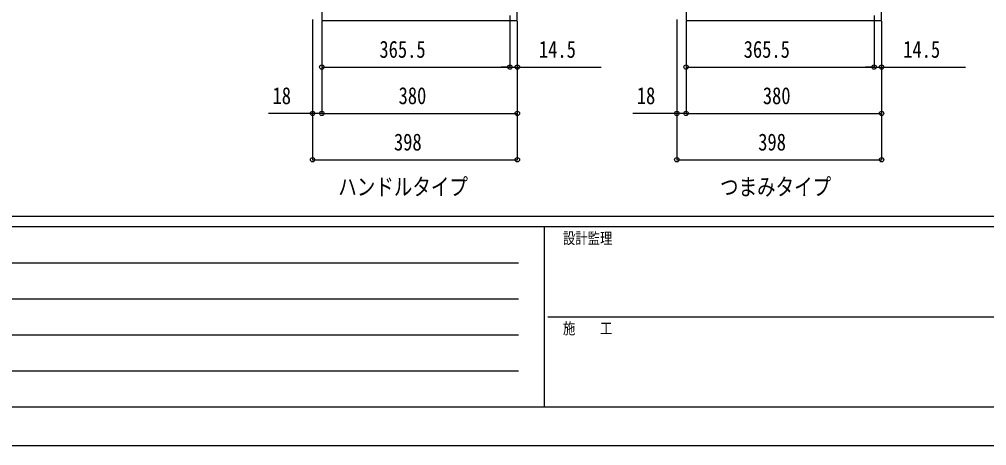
# Model space of a CAD drawing. Units: millimetres, scale not verified. Extents: x -4205 to 4205, y -2970 to 2970.
# Drawn here: x -2325 to -445, y -2970 to -2142 of the extents above; entities that cross this region are included whole.
import ezdxf
from ezdxf.enums import TextEntityAlignment as Align

# ---------------------------------------------------------------- set-up
doc = ezdxf.new("R2010")
doc.units = ezdxf.units.MM
doc.header["$LTSCALE"] = 20
for name, color, linetype in [('0-1_USER1', 3, 'Continuous'), ('0-3_YKK_12', 2, 'Continuous'), ('0-5_YKK_D', 6, 'Continuous'), ('0-6_YKK_ZWAK', 7, 'Continuous')]:
    doc.layers.add(name, color=color, linetype=linetype)
doc.styles.add('ＭＳ ゴシック', font='')
doc.styles.get('ＭＳ ゴシック').set_extended_font_data('MS Gothic')

msp = doc.modelspace()

# ---------------------------------------------------------------- linework, layer by layer
at = {"layer": '0-3_YKK_12'}
for points in [[(-1736.98, -2145), (-1356.98, -2145), (-1356.98, -1365), (-1736.98, -1365)], [(-1028.98, -2145), (-648.98, -2145), (-648.98, -1365), (-1028.98, -1365)]]:
    msp.add_lwpolyline(points, close=True, dxfattribs=at)
at = {"layer": '0-5_YKK_D'}
for p, q in [((-1754.98, -2143), (-1754.98, -2326)), ((-1754.98, -2143), (-1754.98, -2416)), ((-1371.48, -2134.75), (-1371.48, -2236)), ((-1371.48, -2134.75), (-1371.48, -2236)), ((-1046.98, -2143), (-1046.98, -2326)), ((-1046.98, -2143), (-1046.98, -2416)), ((-663.48, -2134.75), (-663.48, -2236)), ((-663.48, -2134.75), (-663.48, -2236)), ((-1736.98, -2146), (-1736.98, -2236)), ((-1736.98, -2146), (-1736.98, -2326)), ((-1736.98, -2146), (-1736.98, -2326)), ((-1356.98, -2146), (-1356.98, -2236)), ((-1356.98, -2146), (-1356.98, -2326)), ((-1356.98, -2146), (-1356.98, -2416)), ((-1028.98, -2146), (-1028.98, -2236)), ((-1028.98, -2146), (-1028.98, -2326)), ((-1028.98, -2146), (-1028.98, -2326)), ((-648.98, -2146), (-648.98, -2236)), ((-648.98, -2146), (-648.98, -2326)), ((-648.98, -2146), (-648.98, -2416)), ((-1736.98, -2235), (-1371.48, -2235)), ((-1371.48, -2235), (-1388.48, -2235)), ((-1371.48, -2235), (-1356.98, -2235)), ((-1356.98, -2235), (-1194.18, -2235)), ((-1028.98, -2235), (-663.48, -2235)), ((-663.48, -2235), (-680.48, -2235)), ((-663.48, -2235), (-648.98, -2235)), ((-648.98, -2235), (-486.18, -2235)), ((-1736.98, -2325), (-1356.98, -2325)), ((-1028.98, -2325), (-648.98, -2325)), ((-1754.98, -2415), (-1356.98, -2415)), ((-1046.98, -2415), (-648.98, -2415))]:
    msp.add_line(p, q, dxfattribs=at)
for points in [[(-1736.98, -2325), (-1754.98, -2325), (-1840.78, -2325)], [(-1028.98, -2325), (-1046.98, -2325), (-1132.78, -2325)]]:
    msp.add_lwpolyline(points, dxfattribs=at)
for centre in [(-1736.98, -2235), (-1371.48, -2235), (-1371.48, -2235), (-1356.98, -2235), (-1028.98, -2235), (-663.48, -2235), (-663.48, -2235), (-648.98, -2235), (-1754.98, -2325), (-1736.98, -2325), (-1736.98, -2325), (-1356.98, -2325), (-1046.98, -2325), (-1028.98, -2325), (-1028.98, -2325), (-648.98, -2325), (-1754.98, -2415), (-1356.98, -2415), (-1046.98, -2415), (-648.98, -2415)]:
    msp.add_circle(centre, 4.25, dxfattribs=at)
at = {"layer": '0-6_YKK_ZWAK'}
for p, q in [((3895.02, -2525), (-3904.98, -2525)), ((-1304.98, -2545), (-3904.98, -2545)), ((-1304.98, -2545), (-1304.98, -2895)), ((-4.98, -2545), (-1304.98, -2545)), ((-3862.48, -2615), (-1354.98, -2615)), ((-3862.48, -2685), (-1354.98, -2685)), ((-1297.48, -2720), (-4.98, -2720)), ((-3862.48, -2755), (-1354.98, -2755)), ((-3862.48, -2825), (-1354.98, -2825)), ((-3904.98, -2895), (-1304.98, -2895)), ((-1304.98, -2895), (-4.98, -2895))]:
    msp.add_line(p, q, dxfattribs=at)
msp.add_lwpolyline([(-4205, -2970), (4205, -2970), (4205, 2970), (-4205, 2970)], close=True, dxfattribs=at)

# ---------------------------------------------------------------- texts
at = {"layer": '0-1_USER1', "style": 'ＭＳ ゴシック', "width": 0.8}
for s, p in [('ハンドルタイプ', (-1705, -2494)), ('つまみタイプ', (-963, -2494))]:
    msp.add_text(s, height=32.99, dxfattribs=at).set_placement(p, align=Align.BOTTOM_LEFT)
at = {"layer": '0-5_YKK_D', "style": 'ＭＳ ゴシック', "width": 0.8}
for s, p in [('365.5', (-1625.03, -2227)), ('14.5', (-1314.98, -2227)), ('365.5', (-917.03, -2227)), ('14.5', (-606.98, -2227)), ('18', (-1832.78, -2317)), ('380', (-1587.78, -2317)), ('18', (-1124.78, -2317)), ('380', (-879.78, -2317)), ('398', (-1596.78, -2407)), ('398', (-888.78, -2407))]:
    msp.add_text(s, height=32.99, dxfattribs=at).set_placement(p, align=Align.BOTTOM_LEFT)
at = {"layer": '0-6_YKK_ZWAK', "style": 'ＭＳ ゴシック', "width": 0.8}
for s, p in [('設計監理', (-1268.31, -2585)), ('施\u3000\u3000工', (-1268.31, -2760))]:
    msp.add_text(s, height=21.99, dxfattribs=at).set_placement(p, align=Align.BOTTOM_LEFT)

doc.saveas('drawing.dxf')
